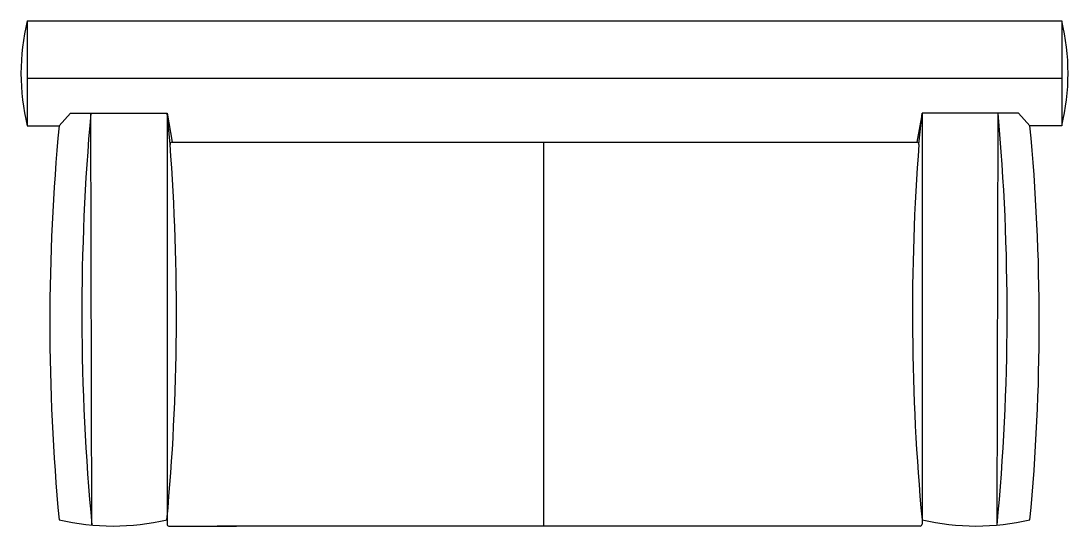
# Model space of a CAD drawing. Header units: millimetres. Extents: x 421 to 3085, y -1408 to 277.
# Drawn here: x 2320.3 to 2485.1, y -202.3 to -122.8 of the extents above; entities that cross this region are included whole.
import ezdxf

# ---------------------------------------------------------------- set-up
doc = ezdxf.new("R2010")
doc.units = ezdxf.units.MM

msp = doc.modelspace()

# ---------------------------------------------------------------- linework, layer by layer
at = {"color": 18, "true_color": 0x000000}
for p, q in [((2321.26, -122.77), (2484.15, -122.77)), ((2321.26, -122.77), (2321.26, -139.27)), ((2484.15, -122.77), (2484.15, -139.27)), ((2321.26, -131.77), (2484.15, -131.77)), ((2326.26, -139.27), (2328.08, -137.27)), ((2328.08, -137.27), (2343.26, -137.27)), ((2331.43, -202.12), (2331.26, -137.27)), ((2343.26, -137.27), (2343.26, -201.27)), ((2343.75, -142.17), (2343.26, -137.27)), ((2343.26, -137.27), (2344.05, -141.87)), ((2462.15, -137.27), (2461.35, -141.87)), ((2461.65, -142.17), (2462.15, -137.27)), ((2462.15, -137.27), (2462.15, -201.27)), ((2477.33, -137.27), (2462.15, -137.27)), ((2473.98, -202.12), (2474.15, -137.27)), ((2479.15, -139.27), (2477.33, -137.27)), ((2321.26, -139.27), (2326.26, -139.27)), ((2484.15, -139.27), (2479.15, -139.27)), ((2344.05, -141.87), (2461.35, -141.87)), ((2402.55, -141.87), (2402.55, -202.27)), ((2343.26, -201.27), (2343.26, -201.97)), ((2343.56, -202.27), (2354.22, -202.27)), ((2461.85, -202.27), (2351.16, -202.27)), ((2461.85, -202.27), (2451.19, -202.27)), ((2461.85, -202.27), (2454.24, -202.27)), ((2462.15, -201.27), (2462.15, -201.97))]:
    msp.add_line(p, q, dxfattribs=at)
for centre, radius, start, end in [((2354.79, -131.02), 34.53, 166.1775, 193.8225), ((2450.62, -131.02), 34.53, 346.1775, 13.8225), ((2682.68, -168.78), 352.83, 174.8766, 185.4221), ((2122.72, -168.78), 352.83, 354.5779, 5.1234), ((2654.63, -170.27), 329.83, 174.6069, 185.3931), ((2150.78, -170.27), 329.83, 354.6069, 5.3931), ((1991.92, -168.77), 352.83, 354.7149, 4.3203), ((2344.05, -142.17), 0.3, 90, 184.3203), ((2813.48, -168.77), 352.83, 175.6797, 185.2851), ((2461.35, -142.17), 0.3, 355.6797, 90), ((2334.76, -165.64), 36.63, 256.5803, 283.4197), ((2343.56, -201.97), 0.3, 180, 270), ((2461.85, -201.97), 0.3, 270, 0), ((2470.65, -165.64), 36.63, 256.5803, 283.4197)]:
    msp.add_arc(centre, radius, start, end, dxfattribs=at)

doc.saveas('drawing.dxf')
